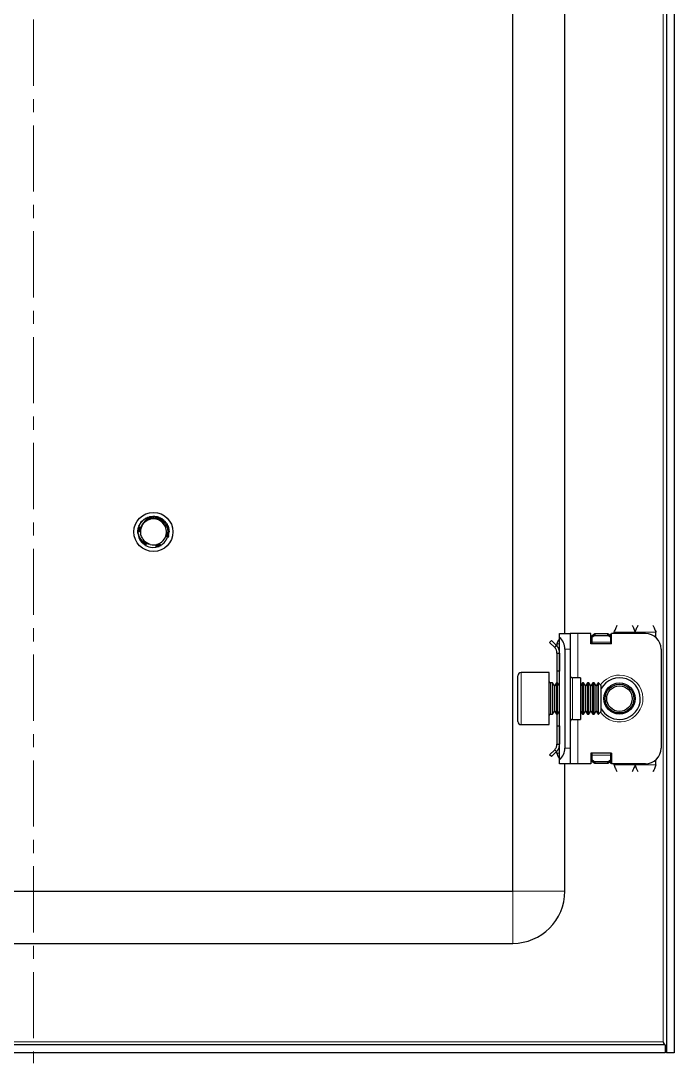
# Model space of a CAD drawing. Header units: millimetres. Extents: x 275 to 1191, y -693 to 1285.
# Drawn here: x 1065.4 to 1190.9, y -591 to -390.8 of the extents above; entities that cross this region are included whole.
import ezdxf

# ---------------------------------------------------------------- set-up
doc = ezdxf.new("R2010")
doc.units = ezdxf.units.MM
doc.linetypes.add('CENTERX2', pattern=[20.32, 12.7, -2.54, 2.54, -2.54])
doc.layers.add('FORMAT', color=7, linetype='Continuous')

msp = doc.modelspace()

# ---------------------------------------------------------------- linework, layer by layer
at = {"color": 7, "linetype": 'Continuous', "lineweight": 25}
for p, q in [((1189.38, 1172.03), (1189.38, -588.97)), ((1190.88, 1172.03), (1190.88, -588.97)), ((1159.88, -557.97), (1159.88, 1141.03)), ((1169.88, -508.47), (1169.88, -33.47)), ((1089.34, -486.39), (1089.61, -486.27)), ((1090.28, -486.03), (1090.24, -486.04)), ((1090.43, -486.01), (1090.61, -485.98)), ((1091.42, -486.02), (1091.38, -486.01)), ((1091.6, -486.05), (1091.56, -486.04)), ((1091.78, -486.1), (1091.74, -486.09)), ((1091.96, -486.17), (1091.91, -486.15)), ((1087.99, -488.17), (1087.98, -488.21)), ((1088.05, -487.99), (1088.03, -488.03)), ((1088.1, -487.85), (1088.2, -487.67)), ((1088.11, -487.85), (1088.21, -487.66)), ((1088.61, -487), (1088.78, -486.87)), ((1088.64, -487.04), (1088.76, -486.85)), ((1092.31, -486.33), (1092.27, -486.31)), ((1092.31, -486.33), (1092.31, -486.44)), ((1092.31, -486.33), (1092.45, -486.45)), ((1092.49, -486.44), (1092.45, -486.41)), ((1092.66, -486.55), (1092.62, -486.52)), ((1092.82, -486.68), (1092.78, -486.65)), ((1092.97, -486.82), (1092.94, -486.78)), ((1093.11, -486.96), (1093.08, -486.92)), ((1093.7, -487.93), (1093.69, -487.92)), ((1093.75, -488.1), (1093.74, -488.06)), ((1093.8, -488.28), (1093.79, -488.24)), ((1087.89, -488.77), (1087.88, -488.82)), ((1087.88, -488.97), (1087.88, -488.96)), ((1087.89, -488.77), (1087.95, -488.46)), ((1087.91, -488.56), (1087.9, -488.61)), ((1087.94, -488.36), (1087.93, -488.41)), ((1088.59, -489.83), (1088.42, -489.42)), ((1093.8, -489.67), (1093.72, -489.91)), ((1093.75, -489.86), (1093.76, -489.82)), ((1093.8, -489.67), (1093.81, -489.62)), ((1093.84, -488.47), (1093.83, -488.42)), ((1093.84, -489.47), (1093.85, -489.42)), ((1093.88, -488.86), (1093.85, -489.1)), ((1093.86, -488.66), (1093.86, -488.61)), ((1093.87, -489.27), (1093.87, -489.22)), ((1093.88, -488.86), (1093.88, -488.81)), ((1093.88, -489.06), (1093.88, -489.01)), ((1088.72, -491.05), (1088.6, -490.91)), ((1088.61, -490.93), (1088.62, -490.94)), ((1088.72, -491.05), (1088.75, -491.08)), ((1088.86, -491.19), (1088.9, -491.22)), ((1089.02, -491.32), (1089.06, -491.35)), ((1089.19, -491.44), (1089.23, -491.47)), ((1090.68, -491.96), (1091.43, -491.89)), ((1091.57, -491.89), (1091.62, -491.88)), ((1091.76, -491.84), (1091.81, -491.82)), ((1091.95, -491.77), (1092, -491.75)), ((1092.15, -491.69), (1092.19, -491.67)), ((1092.33, -491.52), (1092.37, -491.57)), ((1092.33, -491.59), (1092.37, -491.57)), ((1179.38, -508.47), (1179.38, -508.22)), ((1187.38, -509.23), (1187.38, -508.22)), ((1167.32, -509.83), (1166.97, -510.18)), ((1167.94, -511.16), (1166.97, -510.18)), ((1168.3, -510.8), (1167.32, -509.83)), ((1168.67, -509.76), (1168.88, -509.55)), ((1168.88, -508.47), (1170.88, -508.47)), ((1168.88, -509.23), (1168.88, -508.47)), ((1168.88, -532.7), (1168.88, -509.23)), ((1170.88, -508.47), (1170.88, -511.47)), ((1172.38, -508.47), (1170.88, -508.47)), ((1174.88, -508.47), (1172.38, -508.47)), ((1174.88, -510.47), (1174.88, -508.47)), ((1175.13, -508.85), (1175.63, -508.49)), ((1175.63, -508.85), (1175.13, -509.2)), ((1175.13, -509.2), (1175.13, -508.85)), ((1175.13, -510.11), (1175.13, -509.2)), ((1175.13, -510.47), (1175.13, -510.11)), ((1175.63, -508.49), (1175.63, -508.85)), ((1175.63, -508.49), (1178.13, -508.49)), ((1175.63, -508.85), (1178.13, -508.85)), ((1178.13, -508.85), (1178.13, -508.49)), ((1178.13, -508.49), (1178.63, -508.85)), ((1178.63, -509.2), (1178.13, -508.85)), ((1178.63, -508.85), (1178.63, -509.2)), ((1178.63, -509.2), (1178.63, -510.11)), ((1178.63, -510.11), (1178.63, -510.47)), ((1178.68, -508.59), (1178.68, -510.47)), ((1178.88, -508.59), (1178.68, -508.59)), ((1178.88, -510.47), (1178.88, -508.47)), ((1185.38, -508.47), (1178.88, -508.47)), ((1167.94, -511.16), (1168.3, -510.8)), ((1168.38, -510.47), (1168.38, -510.86)), ((1168.38, -512.22), (1168.88, -512.22)), ((1168.38, -512.22), (1168.38, -515.72)), ((1168.88, -512.22), (1168.88, -515.72)), ((1169.88, -511.47), (1169.88, -530.47)), ((1170.88, -511.47), (1170.88, -530.47)), ((1178.88, -510.47), (1174.88, -510.47)), ((1188.38, -511.47), (1188.38, -530.47)), ((1166.88, -515.97), (1161.48, -515.97)), ((1166.88, -518.27), (1166.88, -515.97)), ((1168.88, -515.72), (1168.38, -515.72)), ((1168.38, -515.72), (1168.38, -517.97)), ((1160.88, -518.6), (1160.88, -516.57)), ((1166.88, -525.97), (1166.88, -518.27)), ((1167.49, -517.97), (1167.13, -517.97)), ((1167.88, -518.52), (1167.49, -517.97)), ((1167.49, -523.49), (1167.49, -517.97)), ((1168.27, -517.97), (1167.88, -518.52)), ((1168.49, -517.97), (1168.27, -517.97)), ((1168.27, -523.49), (1168.27, -517.97)), ((1168.88, -518.52), (1168.49, -517.97)), ((1168.49, -523.49), (1168.49, -517.97)), ((1172.88, -516.97), (1171.38, -516.97)), ((1172.88, -516.97), (1172.88, -524.97)), ((1173.27, -517.97), (1172.88, -518.52)), ((1173.49, -517.97), (1173.27, -517.97)), ((1173.27, -523.49), (1173.27, -517.97)), ((1173.88, -518.52), (1173.49, -517.97)), ((1173.49, -523.49), (1173.49, -517.97)), ((1174.27, -517.97), (1173.88, -518.52)), ((1174.49, -517.97), (1174.27, -517.97)), ((1174.27, -523.49), (1174.27, -517.97)), ((1174.88, -518.52), (1174.49, -517.97)), ((1174.49, -523.49), (1174.49, -517.97)), ((1175.27, -517.97), (1174.88, -518.52)), ((1175.49, -517.97), (1175.27, -517.97)), ((1175.27, -523.49), (1175.27, -517.97)), ((1175.88, -518.52), (1175.49, -517.97)), ((1175.49, -523.49), (1175.49, -517.97)), ((1176.27, -517.97), (1175.88, -518.52)), ((1176.33, -517.97), (1176.27, -517.97)), ((1176.27, -523.49), (1176.27, -517.97)), ((1176.88, -518.52), (1176.33, -517.97)), ((1176.33, -519.35), (1176.33, -517.97)), ((1160.88, -525.37), (1160.88, -518.6)), ((1167.88, -523.03), (1167.88, -518.52)), ((1173.88, -523.03), (1173.88, -518.52)), ((1174.88, -523.03), (1174.88, -518.52)), ((1175.88, -523.03), (1175.88, -518.52)), ((1176.33, -523.97), (1176.33, -519.35)), ((1176.88, -519.65), (1176.88, -518.52)), ((1176.88, -523.41), (1176.88, -519.65)), ((1167.13, -523.97), (1167.49, -523.97)), ((1167.49, -523.97), (1167.88, -523.41)), ((1167.49, -523.97), (1167.49, -523.49)), ((1167.88, -523.41), (1167.88, -523.03)), ((1167.88, -523.41), (1168.27, -523.97)), ((1168.27, -523.97), (1168.27, -523.49)), ((1168.27, -523.97), (1168.49, -523.97)), ((1168.38, -523.97), (1168.38, -526.22)), ((1168.49, -523.97), (1168.88, -523.41)), ((1168.49, -523.97), (1168.49, -523.49)), ((1172.88, -523.41), (1173.27, -523.97)), ((1173.27, -523.97), (1173.27, -523.49)), ((1173.27, -523.97), (1173.49, -523.97)), ((1173.49, -523.97), (1173.88, -523.41)), ((1173.49, -523.97), (1173.49, -523.49)), ((1173.88, -523.41), (1173.88, -523.03)), ((1173.88, -523.41), (1174.27, -523.97)), ((1174.27, -523.97), (1174.27, -523.49)), ((1174.27, -523.97), (1174.49, -523.97)), ((1174.49, -523.97), (1174.88, -523.41)), ((1174.49, -523.97), (1174.49, -523.49)), ((1174.88, -523.41), (1174.88, -523.03)), ((1174.88, -523.41), (1175.27, -523.97)), ((1175.27, -523.97), (1175.27, -523.49)), ((1175.27, -523.97), (1175.49, -523.97)), ((1175.49, -523.97), (1175.88, -523.41)), ((1175.49, -523.97), (1175.49, -523.49)), ((1175.88, -523.41), (1175.88, -523.03)), ((1175.88, -523.41), (1176.27, -523.97)), ((1176.27, -523.97), (1176.27, -523.49)), ((1176.27, -523.97), (1176.33, -523.97)), ((1176.33, -523.97), (1176.88, -523.41)), ((1161.48, -525.97), (1166.88, -525.97)), ((1168.38, -526.22), (1168.88, -526.22)), ((1168.38, -526.22), (1168.38, -529.72)), ((1168.88, -526.22), (1168.88, -529.72)), ((1171.38, -524.97), (1172.88, -524.97)), ((1168.38, -529.72), (1168.88, -529.72)), ((1167.94, -530.78), (1166.97, -531.75)), ((1167.32, -532.11), (1166.97, -531.75)), ((1168.3, -531.13), (1167.32, -532.11)), ((1167.94, -530.78), (1168.3, -531.13)), ((1168.38, -531.47), (1168.38, -531.01)), ((1168.88, -532.38), (1168.67, -532.17)), ((1170.88, -530.47), (1170.88, -533.47)), ((1178.88, -531.47), (1174.88, -531.47)), ((1174.88, -531.47), (1174.88, -533.47)), ((1175.13, -531.82), (1175.13, -531.47)), ((1175.13, -532.74), (1175.13, -531.82)), ((1178.63, -531.47), (1178.63, -531.82)), ((1178.63, -531.82), (1178.63, -532.74)), ((1178.68, -531.47), (1178.68, -533.35)), ((1178.88, -531.47), (1178.88, -533.47)), ((1168.88, -533.47), (1168.88, -532.7)), ((1170.88, -533.47), (1168.88, -533.47)), ((1169.88, -557.97), (1169.88, -533.47)), ((1172.38, -533.47), (1170.88, -533.47)), ((1174.88, -533.47), (1172.38, -533.47)), ((1175.13, -532.74), (1175.63, -533.09)), ((1175.13, -533.09), (1175.13, -532.74)), ((1175.63, -533.44), (1175.13, -533.09)), ((1178.13, -533.09), (1175.63, -533.09)), ((1175.63, -533.09), (1175.63, -533.44)), ((1178.13, -533.44), (1175.63, -533.44)), ((1178.13, -533.09), (1178.63, -532.74)), ((1178.13, -533.44), (1178.13, -533.09)), ((1178.63, -533.09), (1178.13, -533.44)), ((1178.63, -532.74), (1178.63, -533.09)), ((1178.68, -533.35), (1178.88, -533.35)), ((1185.38, -533.47), (1178.88, -533.47)), ((1179.38, -533.72), (1179.38, -533.47)), ((1187.38, -533.72), (1187.38, -532.7)), ((975.88, -557.97), (1159.88, -557.97)), ((975.88, -567.97), (1159.88, -567.97)), ((1189.18, -587.47), (946.58, -587.47)), ((1188.78, -586.87), (1189.02, -587.47)), ((1189.18, -587.47), (1189.18, -588.97)), ((1189.18, -588.97), (946.58, -588.97)), ((1190.88, -588.97), (1189.38, -588.97))]:
    msp.add_line(p, q, dxfattribs=at)
at = {"color": 8, "linetype": 'Continuous', "lineweight": 18}
for p, q in [((1188.78, 1169.93), (1188.78, -586.87)), ((1179.38, -508.22), (1183.38, -508.22)), ((1187.38, -508.22), (1183.38, -508.22)), ((1168.88, -509.97), (1168.67, -509.76)), ((1172.38, -508.47), (1172.38, -516.97)), ((1178.63, -510.11), (1175.13, -510.11)), ((1168.88, -510.47), (1168.38, -510.47)), ((1170.88, -511.47), (1169.88, -511.47)), ((1161.48, -515.97), (1161.48, -518.27)), ((1161.48, -518.27), (1161.48, -525.97)), ((1167.13, -517.97), (1167.13, -523.97)), ((1171.38, -516.97), (1171.38, -524.97)), ((1172.38, -524.97), (1172.38, -533.47)), ((1168.88, -531.47), (1168.38, -531.47)), ((1168.88, -531.97), (1168.67, -532.17)), ((1169.88, -530.47), (1170.88, -530.47)), ((1175.13, -531.82), (1178.63, -531.82)), ((1183.38, -533.72), (1179.38, -533.72)), ((1187.38, -533.72), (1183.38, -533.72)), ((1159.88, -557.97), (1159.88, -567.97)), ((1159.88, -557.97), (1169.88, -557.97)), ((1188.78, -586.87), (946.98, -586.87))]:
    msp.add_line(p, q, dxfattribs=at)
at = {"color": 7, "linetype": 'Continuous', "lineweight": 25}
for centre, radius in [((1090.88, -488.97), 3.75), ((1180.38, -520.97), 3), ((1180.38, -520.97), 2.76), ((1180.38, -520.97), 2.45)]:
    msp.add_circle(centre, radius, dxfattribs=at)
for centre, radius, start, end in [((1090.88, -488.97), 2.5, 108.5944, 168.5944), ((1090.88, -488.97), 2.5, 48.5944, 108.5944), ((1090.88, -488.97), 2.5, 348.5944, 48.5944), ((1090.88, -488.97), 3, 180, 220.7437), ((1090.88, -488.97), 2.5, 168.5944, 190.5165), ((1090.88, -488.97), 2.5, 288.5944, 348.5944), ((1090.88, -488.97), 3, 239.9286, 266.2193), ((1090.88, -488.97), 2.5, 255.8881, 288.5944), ((1169.38, -510.47), 1, 135, 180), ((1166.88, -511.47), 3, 360, 48.1897), ((1185.38, -511.47), 3, 360, 90), ((1161.48, -516.57), 0.6, 90, 180), ((1167.13, -517.72), 0.25, 180, 270), ((1171.38, -516.47), 0.5, 180, 270), ((1180.38, -520.97), 4, 270, 151.045), ((1167.13, -524.22), 0.25, 90, 180), ((1180.38, -520.97), 4, 208.955, 270), ((1161.48, -525.37), 0.6, 180, 270), ((1171.38, -525.47), 0.5, 90, 180), ((1169.38, -531.47), 1, 180, 225), ((1166.88, -530.47), 3, 311.8103, 360), ((1185.38, -530.47), 3, 270, 360), ((1159.88, -557.97), 10, 270, 0)]:
    msp.add_arc(centre, radius, start, end, dxfattribs=at)
at = {"color": 8, "linetype": 'Continuous', "lineweight": 18}
for start, end in [(215.4622, 90), (90, 144.5378)]:
    msp.add_arc((1180.38, -520.97), 4.5, start, end, dxfattribs=at)
at = {"color": 7, "linetype": 'Continuous', "lineweight": 25}
for points, knots in [([(1089.52, -486.29), (1089.52, -486.3), (1089.5, -486.3), (1089.49, -486.31), (1089.48, -486.32)], [0, 0, 0, 0, 0.477867, 1, 1, 1, 1]), ([(1089.52, -486.29), (1089.55, -486.31), (1089.61, -486.35), (1089.68, -486.43), (1089.72, -486.51), (1089.75, -486.57), (1089.75, -486.61), (1089.76, -486.61)], [0, 0, 0, 0, 0.2607623, 0.4948046, 0.7237939, 0.9427899, 1, 1, 1, 1]), ([(1089.71, -486.2), (1089.7, -486.21), (1089.69, -486.21), (1089.67, -486.22), (1089.67, -486.22)], [0, 0, 0, 0, 0.4764859, 1, 1, 1, 1]), ([(1089.8, -486.62), (1089.8, -486.6), (1089.81, -486.55), (1089.79, -486.47), (1089.76, -486.38), (1089.72, -486.29), (1089.68, -486.25), (1089.67, -486.22)], [0, 0, 0, 0, 0.114393, 0.350182, 0.585971, 0.790611, 1, 1, 1, 1]), ([(1089.71, -486.2), (1089.73, -486.2), (1089.79, -486.17), (1089.86, -486.16), (1089.9, -486.15)], [0, 0, 0, 0, 0.301025, 1, 1, 1, 1]), ([(1089.71, -486.2), (1089.74, -486.23), (1089.79, -486.27), (1089.85, -486.35), (1089.89, -486.43), (1089.91, -486.52), (1089.91, -486.58), (1089.91, -486.62), (1089.9, -486.63)], [0, 0, 0, 0, 0.218347, 0.41099, 0.598711, 0.777744, 0.945667, 1, 1, 1, 1]), ([(1089.9, -486.13), (1089.9, -486.13), (1089.88, -486.14), (1089.87, -486.14), (1089.86, -486.15)], [0, 0, 0, 0, 0.4765794, 1, 1, 1, 1]), ([(1089.93, -486.63), (1089.93, -486.62), (1089.95, -486.59), (1089.96, -486.51), (1089.96, -486.41), (1089.94, -486.32), (1089.91, -486.23), (1089.87, -486.17), (1089.86, -486.15)], [0, 0, 0, 0, 0.019058, 0.219488, 0.419831, 0.620151, 0.807785, 1, 1, 1, 1]), ([(1089.9, -486.13), (1089.93, -486.16), (1089.97, -486.21), (1090.02, -486.29), (1090.04, -486.38), (1090.05, -486.46), (1090.05, -486.53), (1090.04, -486.57), (1090.03, -486.59)], [0, 0, 0, 0, 0.213002, 0.396975, 0.575181, 0.744364, 0.902779, 1, 1, 1, 1]), ([(1090.1, -486.07), (1090.09, -486.07), (1090.07, -486.08), (1090.06, -486.08), (1090.05, -486.08)], [0, 0, 0, 0, 0.4789775, 1, 1, 1, 1]), ([(1090.06, -486.58), (1090.07, -486.56), (1090.09, -486.51), (1090.11, -486.42), (1090.11, -486.33), (1090.1, -486.22), (1090.07, -486.14), (1090.05, -486.08)], [0, 0, 0, 0, 0.147065, 0.321231, 0.495346, 0.669443, 1, 1, 1, 1]), ([(1090.1, -486.07), (1090.12, -486.1), (1090.15, -486.16), (1090.18, -486.25), (1090.2, -486.33), (1090.19, -486.41), (1090.17, -486.48), (1090.15, -486.54), (1090.13, -486.57), (1090.12, -486.58)], [0, 0, 0, 0, 0.195461, 0.359649, 0.517607, 0.666788, 0.806268, 0.936243, 1, 1, 1, 1]), ([(1090.17, -486.53), (1090.17, -486.53), (1090.21, -486.48), (1090.24, -486.4), (1090.26, -486.29), (1090.27, -486.2), (1090.26, -486.11), (1090.25, -486.06), (1090.24, -486.04)], [0, 0, 0, 0, 0.001313, 0.309582, 0.493731, 0.677835, 0.837663, 1, 1, 1, 1]), ([(1090.28, -486.03), (1090.29, -486.05), (1090.32, -486.11), (1090.33, -486.19), (1090.33, -486.27), (1090.32, -486.35), (1090.29, -486.44), (1090.24, -486.5), (1090.21, -486.53)], [0, 0, 0, 0, 0.162579, 0.32416, 0.478216, 0.623372, 0.759205, 1, 1, 1, 1]), ([(1090.28, -486.03), (1090.31, -486.02), (1090.63, -485.96), (1091.27, -485.95), (1091.93, -486.13), (1092.26, -486.31), (1092.33, -486.34)], [0, 0, 0, 0, 0.044285, 0.46488, 0.894202, 1, 1, 1, 1]), ([(1092.33, -486.65), (1092.26, -486.61), (1091.94, -486.44), (1091.27, -486.25), (1090.65, -486.29), (1090.35, -486.36), (1090.35, -486.36)], [0, 0, 0, 0, 0.102158, 0.551599, 0.99962, 1, 1, 1, 1]), ([(1090.71, -486), (1090.78, -485.98), (1090.95, -485.95), (1091.12, -485.97), (1091.22, -485.99)], [0, 0, 0, 0, 0.399625, 1, 1, 1, 1]), ([(1091.37, -486.03), (1091.43, -486.03), (1091.58, -486.04), (1091.72, -486.08), (1091.81, -486.12)], [0, 0, 0, 0, 0.353316, 1, 1, 1, 1]), ([(1087.94, -488.36), (1087.95, -488.31), (1087.97, -488.23), (1088, -488.16), (1088.01, -488.13)], [0, 0, 0, 0, 0.657988, 1, 1, 1, 1]), ([(1088.41, -488.47), (1088.39, -488.45), (1088.36, -488.4), (1088.3, -488.35), (1088.23, -488.29), (1088.15, -488.25), (1088.07, -488.22), (1088.01, -488.22), (1087.98, -488.21)], [0, 0, 0, 0, 0.137266, 0.30795, 0.478578, 0.649185, 0.822833, 1, 1, 1, 1]), ([(1087.99, -488.17), (1088.02, -488.17), (1088.08, -488.16), (1088.17, -488.18), (1088.25, -488.21), (1088.31, -488.25), (1088.37, -488.31), (1088.41, -488.36), (1088.43, -488.4), (1088.44, -488.41)], [0, 0, 0, 0, 0.165667, 0.330522, 0.488809, 0.638525, 0.778629, 0.909213, 1, 1, 1, 1]), ([(1088.41, -488.33), (1088.4, -488.32), (1088.38, -488.27), (1088.33, -488.21), (1088.26, -488.14), (1088.18, -488.09), (1088.11, -488.05), (1088.06, -488.04), (1088.03, -488.03)], [0, 0, 0, 0, 0.076151, 0.276704, 0.47712, 0.677473, 0.837574, 1, 1, 1, 1]), ([(1088.05, -487.99), (1088.25, -487.56), (1088.57, -486.92), (1089.16, -486.52), (1089.36, -486.38)], [0, 0, 0, 0, 0.657042, 1, 1, 1, 1]), ([(1088.05, -487.99), (1088.07, -487.99), (1088.13, -488), (1088.21, -488.03), (1088.28, -488.07), (1088.34, -488.12), (1088.38, -488.18), (1088.42, -488.25), (1088.44, -488.3), (1088.44, -488.33), (1088.44, -488.34)], [0, 0, 0, 0, 0.1540267, 0.3070949, 0.4528616, 0.5901228, 0.718565, 0.8388555, 0.9524699, 1, 1, 1, 1]), ([(1088.12, -487.85), (1088.13, -487.8), (1088.16, -487.67), (1088.23, -487.56), (1088.27, -487.5)], [0, 0, 0, 0, 0.462482, 1, 1, 1, 1]), ([(1088.25, -487.58), (1088.28, -487.51), (1088.36, -487.3), (1088.52, -487.14), (1088.63, -487.03)], [0, 0, 0, 0, 0.333789, 1, 1, 1, 1]), ([(1088.33, -487.45), (1088.35, -487.4), (1088.45, -487.1), (1088.7, -486.89), (1088.9, -486.71)], [0, 0, 0, 0, 0.171865, 1, 1, 1, 1]), ([(1089.72, -486.61), (1089.66, -486.64), (1089.34, -486.83), (1088.84, -487.29), (1088.53, -487.88), (1088.45, -488.22), (1088.43, -488.28)], [0, 0, 0, 0, 0.104785, 0.513079, 0.918136, 1, 1, 1, 1]), ([(1088.43, -488.28), (1088.44, -488.31), (1088.45, -488.37), (1088.44, -488.44), (1088.43, -488.47)], [0, 0, 0, 0, 0.5444726, 1, 1, 1, 1]), ([(1088.61, -487), (1088.61, -487.01), (1088.59, -487.03), (1088.58, -487.04), (1088.57, -487.06)], [0, 0, 0, 0, 0.296796, 1, 1, 1, 1]), ([(1088.74, -486.87), (1088.73, -486.87), (1088.72, -486.88), (1088.71, -486.89), (1088.71, -486.9)], [0, 0, 0, 0, 0.4842322, 1, 1, 1, 1]), ([(1088.87, -486.74), (1088.87, -486.74), (1088.86, -486.75), (1088.85, -486.76), (1088.84, -486.77)], [0, 0, 0, 0, 0.485158, 1, 1, 1, 1]), ([(1089.02, -486.62), (1089.01, -486.62), (1089, -486.63), (1088.99, -486.64), (1088.98, -486.64)], [0, 0, 0, 0, 0.484546, 1, 1, 1, 1]), ([(1089.17, -486.5), (1089.17, -486.5), (1089.16, -486.51), (1089.14, -486.52), (1089.14, -486.53)], [0, 0, 0, 0, 0.482687, 1, 1, 1, 1]), ([(1089.17, -486.5), (1089.19, -486.49), (1089.24, -486.46), (1089.29, -486.43), (1089.34, -486.42)], [0, 0, 0, 0, 0.230751, 1, 1, 1, 1]), ([(1089.34, -486.39), (1089.34, -486.4), (1089.32, -486.4), (1089.31, -486.41), (1089.3, -486.42)], [0, 0, 0, 0, 0.480194, 1, 1, 1, 1]), ([(1089.34, -486.39), (1089.37, -486.41), (1089.43, -486.45), (1089.51, -486.51), (1089.54, -486.56), (1089.56, -486.59)], [0, 0, 0, 0, 0.362858, 0.693435, 1, 1, 1, 1]), ([(1089.7, -486.65), (1089.69, -486.65), (1089.65, -486.64), (1089.58, -486.61), (1089.51, -486.56), (1089.42, -486.49), (1089.38, -486.42), (1089.36, -486.38)], [0, 0, 0, 0, 0.084477, 0.253367, 0.470159, 0.686909, 1, 1, 1, 1]), ([(1089.64, -486.59), (1089.63, -486.58), (1089.62, -486.53), (1089.59, -486.45), (1089.54, -486.38), (1089.5, -486.34), (1089.48, -486.32)], [0, 0, 0, 0, 0.154183, 0.462567, 0.728091, 1, 1, 1, 1]), ([(1090.08, -486.6), (1090.07, -486.6), (1090.02, -486.62), (1089.94, -486.63), (1089.85, -486.63), (1089.78, -486.62), (1089.73, -486.61), (1089.72, -486.61)], [0, 0, 0, 0, 0.099011, 0.388276, 0.61301, 0.895384, 1, 1, 1, 1]), ([(1090.35, -486.36), (1090.34, -486.38), (1090.32, -486.43), (1090.26, -486.5), (1090.17, -486.57), (1090.11, -486.59), (1090.08, -486.6)], [0, 0, 0, 0, 0.153621, 0.528305, 0.811762, 1, 1, 1, 1]), ([(1090.21, -486.54), (1090.23, -486.52), (1090.28, -486.47), (1090.32, -486.41), (1090.34, -486.38), (1090.35, -486.36)], [0, 0, 0, 0, 0.41332, 0.833507, 1, 1, 1, 1]), ([(1092.25, -486.62), (1092.25, -486.62), (1092.25, -486.59), (1092.26, -486.52), (1092.28, -486.43), (1092.31, -486.37), (1092.33, -486.34)], [0, 0, 0, 0, 0.058255, 0.305509, 0.64716, 1, 1, 1, 1]), ([(1092.33, -486.65), (1092.35, -486.62), (1092.39, -486.58), (1092.43, -486.49), (1092.44, -486.44), (1092.45, -486.41)], [0, 0, 0, 0, 0.351509, 0.671861, 1, 1, 1, 1]), ([(1092.53, -487.09), (1092.53, -487.08), (1092.49, -487.05), (1092.44, -486.99), (1092.39, -486.9), (1092.36, -486.82), (1092.33, -486.73), (1092.33, -486.67), (1092.33, -486.65)], [0, 0, 0, 0, 0.066273, 0.267344, 0.423096, 0.618734, 0.814089, 1, 1, 1, 1]), ([(1092.49, -486.44), (1092.49, -486.47), (1092.48, -486.54), (1092.45, -486.64), (1092.41, -486.72), (1092.37, -486.77), (1092.35, -486.79), (1092.35, -486.79)], [0, 0, 0, 0, 0.275174, 0.5228455, 0.7652252, 0.9970202, 1, 1, 1, 1]), ([(1092.36, -486.84), (1092.38, -486.83), (1092.42, -486.81), (1092.48, -486.76), (1092.54, -486.69), (1092.59, -486.61), (1092.61, -486.55), (1092.62, -486.52)], [0, 0, 0, 0, 0.084965, 0.329338, 0.573716, 0.784411, 1, 1, 1, 1]), ([(1092.66, -486.55), (1092.65, -486.59), (1092.64, -486.66), (1092.6, -486.75), (1092.55, -486.82), (1092.49, -486.88), (1092.44, -486.92), (1092.41, -486.93), (1092.41, -486.93)], [0, 0, 0, 0, 0.222831, 0.420099, 0.612409, 0.79585, 0.967895, 1, 1, 1, 1]), ([(1092.42, -486.96), (1092.42, -486.96), (1092.46, -486.95), (1092.52, -486.92), (1092.61, -486.87), (1092.68, -486.81), (1092.74, -486.73), (1092.77, -486.68), (1092.78, -486.65)], [0, 0, 0, 0, 0.002693, 0.20821, 0.413641, 0.619057, 0.807274, 1, 1, 1, 1]), ([(1092.82, -486.68), (1092.81, -486.72), (1092.79, -486.78), (1092.74, -486.86), (1092.69, -486.93), (1092.62, -486.98), (1092.56, -487.01), (1092.53, -487.02), (1092.51, -487.02)], [0, 0, 0, 0, 0.219212, 0.409339, 0.593597, 0.768568, 0.932394, 1, 1, 1, 1]), ([(1092.52, -487.05), (1092.56, -487.04), (1092.62, -487.03), (1092.72, -486.99), (1092.8, -486.94), (1092.88, -486.87), (1092.92, -486.81), (1092.94, -486.78)], [0, 0, 0, 0, 0.190996, 0.383798, 0.576553, 0.78528, 1, 1, 1, 1]), ([(1092.98, -487.17), (1092.98, -487.17), (1092.95, -487.19), (1092.9, -487.2), (1092.81, -487.21), (1092.71, -487.2), (1092.6, -487.15), (1092.55, -487.11), (1092.53, -487.09)], [0, 0, 0, 0, 0.045866, 0.230744, 0.387461, 0.658246, 0.861978, 1, 1, 1, 1]), ([(1092.97, -486.82), (1092.96, -486.85), (1092.93, -486.91), (1092.87, -486.98), (1092.81, -487.04), (1092.73, -487.08), (1092.67, -487.1), (1092.62, -487.1), (1092.59, -487.1)], [0, 0, 0, 0, 0.211659, 0.390361, 0.562352, 0.724819, 0.876696, 1, 1, 1, 1]), ([(1092.61, -487.12), (1092.62, -487.12), (1092.69, -487.13), (1092.79, -487.11), (1092.9, -487.06), (1092.99, -487.01), (1093.05, -486.95), (1093.08, -486.92)], [0, 0, 0, 0, 0.046579, 0.362688, 0.551736, 0.740753, 1, 1, 1, 1]), ([(1092.62, -487.16), (1092.65, -487.17), (1092.71, -487.19), (1092.8, -487.2), (1092.9, -487.19), (1092.95, -487.18), (1092.98, -487.17)], [0, 0, 0, 0, 0.251795, 0.502165, 0.752314, 1, 1, 1, 1]), ([(1093.11, -486.96), (1093.09, -486.98), (1093.06, -487.03), (1092.99, -487.09), (1092.92, -487.13), (1092.85, -487.16), (1092.78, -487.17), (1092.71, -487.18), (1092.68, -487.17), (1092.66, -487.16)], [0, 0, 0, 0, 0.169226, 0.337427, 0.497935, 0.649179, 0.790582, 0.922688, 1, 1, 1, 1]), ([(1093.72, -489.01), (1093.71, -488.93), (1093.7, -488.54), (1093.52, -487.87), (1093.15, -487.39), (1092.98, -487.17)], [0, 0, 0, 0, 0.108003, 0.585763, 1, 1, 1, 1]), ([(1093.11, -486.96), (1093.23, -487.11), (1093.51, -487.46), (1093.8, -488.12), (1093.85, -488.63), (1093.88, -488.88)], [0, 0, 0, 0, 0.274163, 0.639603, 1, 1, 1, 1]), ([(1093.19, -487.08), (1093.23, -487.12), (1093.37, -487.26), (1093.46, -487.43), (1093.53, -487.56)], [0, 0, 0, 0, 0.288707, 1, 1, 1, 1]), ([(1093.57, -487.67), (1093.59, -487.7), (1093.68, -487.83), (1093.73, -488), (1093.76, -488.13)], [0, 0, 0, 0, 0.192577, 1, 1, 1, 1]), ([(1093.77, -488.22), (1093.79, -488.27), (1093.85, -488.42), (1093.86, -488.58), (1093.87, -488.69)], [0, 0, 0, 0, 0.28291, 1, 1, 1, 1]), ([(1088.37, -488.68), (1088.36, -488.69), (1088.35, -488.73), (1088.31, -488.78), (1088.25, -488.83), (1088.19, -488.88), (1088.11, -488.92), (1088.03, -488.95), (1087.95, -488.96), (1087.9, -488.96), (1087.88, -488.96)], [0, 0, 0, 0, 0.0602215, 0.1811302, 0.3019881, 0.4228095, 0.5894372, 0.7560296, 0.8771102, 1, 1, 1, 1]), ([(1087.88, -488.98), (1087.88, -488.93), (1087.88, -488.85), (1087.89, -488.77), (1087.9, -488.75)], [0, 0, 0, 0, 0.659859, 1, 1, 1, 1]), ([(1088.24, -488.84), (1088.21, -488.83), (1088.15, -488.81), (1088.06, -488.8), (1087.97, -488.8), (1087.91, -488.81), (1087.88, -488.82)], [0, 0, 0, 0, 0.237597, 0.516729, 0.755527, 1, 1, 1, 1]), ([(1087.88, -488.98), (1087.91, -488.96), (1087.97, -488.93), (1088.07, -488.9), (1088.13, -488.9), (1088.15, -488.89)], [0, 0, 0, 0, 0.371226, 0.708872, 1, 1, 1, 1]), ([(1088.81, -490.75), (1088.79, -490.73), (1088.54, -490.5), (1088.2, -490.04), (1087.95, -489.43), (1087.9, -489.08), (1087.88, -488.97)], [0, 0, 0, 0, 0.050685, 0.485619, 0.826643, 1, 1, 1, 1]), ([(1087.89, -488.77), (1087.92, -488.76), (1087.98, -488.73), (1088.08, -488.71), (1088.17, -488.71), (1088.25, -488.72), (1088.3, -488.74), (1088.32, -488.75)], [0, 0, 0, 0, 0.235039, 0.445532, 0.651268, 0.847853, 1, 1, 1, 1]), ([(1088.34, -488.73), (1088.32, -488.71), (1088.27, -488.67), (1088.18, -488.63), (1088.08, -488.61), (1087.99, -488.6), (1087.93, -488.61), (1087.9, -488.61)], [0, 0, 0, 0, 0.189173, 0.404697, 0.62022, 0.807935, 1, 1, 1, 1]), ([(1087.91, -488.56), (1087.94, -488.55), (1088.01, -488.53), (1088.1, -488.52), (1088.19, -488.53), (1088.28, -488.56), (1088.34, -488.59), (1088.37, -488.62), (1088.38, -488.62)], [0, 0, 0, 0, 0.214065, 0.402363, 0.585629, 0.760234, 0.923894, 1, 1, 1, 1]), ([(1088.4, -488.62), (1088.39, -488.61), (1088.36, -488.57), (1088.3, -488.52), (1088.21, -488.46), (1088.12, -488.43), (1088.03, -488.41), (1087.97, -488.41), (1087.93, -488.41)], [0, 0, 0, 0, 0.069872, 0.258455, 0.446951, 0.635422, 0.81547, 1, 1, 1, 1]), ([(1087.94, -488.36), (1087.98, -488.35), (1088.04, -488.34), (1088.14, -488.35), (1088.22, -488.37), (1088.3, -488.4), (1088.36, -488.45), (1088.39, -488.48), (1088.4, -488.5)], [0, 0, 0, 0, 0.208898, 0.388587, 0.562428, 0.727295, 0.881578, 1, 1, 1, 1]), ([(1088.37, -488.63), (1088.37, -488.74), (1088.35, -489.01), (1088.4, -489.27), (1088.42, -489.42)], [0, 0, 0, 0, 0.408521, 1, 1, 1, 1]), ([(1088.43, -488.47), (1088.43, -488.48), (1088.42, -488.53), (1088.4, -488.58), (1088.38, -488.62), (1088.37, -488.63)], [0, 0, 0, 0, 0.157682, 0.80304, 1, 1, 1, 1]), ([(1089.87, -491.2), (1089.8, -491.16), (1089.48, -491.01), (1088.97, -490.59), (1088.72, -490.09), (1088.59, -489.83)], [0, 0, 0, 0, 0.1306517, 0.5600073, 1, 1, 1, 1]), ([(1092.34, -491.52), (1092.42, -491.47), (1092.77, -491.24), (1093.26, -490.73), (1093.48, -490.18), (1093.58, -489.94)], [0, 0, 0, 0, 0.128781, 0.613629, 1, 1, 1, 1]), ([(1093.31, -489.53), (1093.32, -489.57), (1093.33, -489.63), (1093.37, -489.71), (1093.42, -489.79), (1093.48, -489.86), (1093.53, -489.9), (1093.57, -489.93), (1093.58, -489.94)], [0, 0, 0, 0, 0.182737, 0.363423, 0.543947, 0.724373, 0.904747, 1, 1, 1, 1]), ([(1093.58, -489.94), (1093.58, -489.93), (1093.55, -489.92), (1093.5, -489.9), (1093.43, -489.85), (1093.39, -489.79), (1093.35, -489.72), (1093.32, -489.62), (1093.32, -489.52), (1093.33, -489.47), (1093.33, -489.46)], [0, 0, 0, 0, 0.022761, 0.192243, 0.346896, 0.477535, 0.588677, 0.783334, 0.968624, 1, 1, 1, 1]), ([(1093.75, -489.86), (1093.72, -489.86), (1093.66, -489.86), (1093.57, -489.83), (1093.5, -489.8), (1093.44, -489.75), (1093.38, -489.69), (1093.35, -489.63), (1093.32, -489.59), (1093.32, -489.56), (1093.32, -489.56)], [0, 0, 0, 0, 0.1598118, 0.3187112, 0.4706482, 0.6140129, 0.7481309, 0.8733873, 0.9910826, 1, 1, 1, 1]), ([(1093.33, -489.46), (1093.34, -489.43), (1093.36, -489.35), (1093.41, -489.25), (1093.48, -489.17), (1093.55, -489.11), (1093.62, -489.05), (1093.67, -489.02), (1093.71, -489.01), (1093.72, -489.01)], [0, 0, 0, 0, 0.125166, 0.336769, 0.488675, 0.640371, 0.791962, 0.943503, 1, 1, 1, 1]), ([(1093.34, -489.51), (1093.35, -489.52), (1093.37, -489.57), (1093.43, -489.64), (1093.5, -489.71), (1093.58, -489.76), (1093.67, -489.8), (1093.73, -489.81), (1093.76, -489.82)], [0, 0, 0, 0, 0.1126873, 0.2669781, 0.4643321, 0.6616074, 0.8291568, 1, 1, 1, 1]), ([(1093.8, -489.67), (1093.76, -489.68), (1093.7, -489.68), (1093.6, -489.67), (1093.52, -489.64), (1093.45, -489.6), (1093.39, -489.55), (1093.36, -489.51), (1093.35, -489.49)], [0, 0, 0, 0, 0.207037, 0.38272, 0.55212, 0.712365, 0.86221, 1, 1, 1, 1]), ([(1093.84, -489.47), (1093.8, -489.48), (1093.74, -489.5), (1093.64, -489.5), (1093.55, -489.48), (1093.48, -489.45), (1093.41, -489.42), (1093.38, -489.38), (1093.36, -489.37)], [0, 0, 0, 0, 0.205811, 0.38496, 0.558827, 0.724121, 0.878934, 1, 1, 1, 1]), ([(1093.38, -489.42), (1093.4, -489.44), (1093.44, -489.49), (1093.52, -489.54), (1093.61, -489.59), (1093.71, -489.62), (1093.77, -489.62), (1093.81, -489.62)], [0, 0, 0, 0, 0.183111, 0.381533, 0.579913, 0.787111, 1, 1, 1, 1]), ([(1093.4, -489.28), (1093.43, -489.3), (1093.48, -489.35), (1093.57, -489.39), (1093.66, -489.42), (1093.75, -489.43), (1093.82, -489.43), (1093.85, -489.42)], [0, 0, 0, 0, 0.19243, 0.403622, 0.614801, 0.805152, 1, 1, 1, 1]), ([(1093.87, -489.27), (1093.83, -489.28), (1093.77, -489.31), (1093.67, -489.32), (1093.58, -489.31), (1093.5, -489.29), (1093.44, -489.27), (1093.42, -489.26), (1093.42, -489.25)], [0, 0, 0, 0, 0.227908, 0.430276, 0.627707, 0.816134, 0.99284, 1, 1, 1, 1]), ([(1093.49, -489.17), (1093.49, -489.17), (1093.53, -489.19), (1093.6, -489.22), (1093.69, -489.23), (1093.78, -489.24), (1093.84, -489.22), (1093.87, -489.22)], [0, 0, 0, 0, 0.050156, 0.304513, 0.55888, 0.776903, 1, 1, 1, 1]), ([(1093.88, -489.06), (1093.85, -489.08), (1093.79, -489.11), (1093.69, -489.13), (1093.6, -489.14), (1093.55, -489.13), (1093.53, -489.12)], [0, 0, 0, 0, 0.293779, 0.558982, 0.818494, 1, 1, 1, 1]), ([(1093.75, -489.8), (1093.75, -489.82), (1093.73, -489.93), (1093.68, -490.04), (1093.64, -490.12)], [0, 0, 0, 0, 0.2181682, 1, 1, 1, 1]), ([(1093.65, -489.04), (1093.67, -489.04), (1093.72, -489.04), (1093.8, -489.04), (1093.85, -489.02), (1093.88, -489.01)], [0, 0, 0, 0, 0.236131, 0.613435, 1, 1, 1, 1]), ([(1088.61, -490.93), (1088.62, -490.9), (1088.66, -490.85), (1088.72, -490.8), (1088.77, -490.76), (1088.81, -490.75), (1088.81, -490.75)], [0, 0, 0, 0, 0.315056, 0.630194, 0.945514, 1, 1, 1, 1]), ([(1089.17, -490.8), (1089.14, -490.79), (1089.08, -490.77), (1089, -490.78), (1088.92, -490.79), (1088.84, -490.81), (1088.73, -490.85), (1088.66, -490.91), (1088.62, -490.94)], [0, 0, 0, 0, 0.149407, 0.278563, 0.407661, 0.536722, 0.727045, 1, 1, 1, 1]), ([(1088.72, -491.05), (1088.73, -491.02), (1088.76, -490.97), (1088.82, -490.9), (1088.89, -490.85), (1088.96, -490.82), (1089.04, -490.8), (1089.11, -490.79), (1089.16, -490.8), (1089.19, -490.81)], [0, 0, 0, 0, 0.159446, 0.318034, 0.469983, 0.61348, 0.747649, 0.872856, 1, 1, 1, 1]), ([(1089.23, -490.85), (1089.23, -490.85), (1089.2, -490.84), (1089.13, -490.85), (1089.04, -490.87), (1088.96, -490.9), (1088.89, -490.95), (1088.81, -491.01), (1088.77, -491.06), (1088.75, -491.08)], [0, 0, 0, 0, 0.018281, 0.175639, 0.332896, 0.490097, 0.647274, 0.821632, 1, 1, 1, 1]), ([(1088.81, -490.75), (1088.83, -490.74), (1088.87, -490.73), (1088.96, -490.72), (1089.06, -490.74), (1089.15, -490.78), (1089.23, -490.83), (1089.31, -490.91), (1089.38, -491.03), (1089.4, -491.11), (1089.42, -491.15)], [0, 0, 0, 0, 0.0736464, 0.1695635, 0.351373, 0.4388934, 0.519676, 0.6829056, 0.8511995, 1, 1, 1, 1]), ([(1088.86, -491.19), (1088.87, -491.15), (1088.9, -491.09), (1088.95, -491.01), (1089.01, -490.95), (1089.08, -490.91), (1089.16, -490.88), (1089.21, -490.86), (1089.24, -490.86), (1089.25, -490.86)], [0, 0, 0, 0, 0.198035, 0.367663, 0.531495, 0.686664, 0.831818, 0.981917, 1, 1, 1, 1]), ([(1089.31, -490.93), (1089.3, -490.93), (1089.26, -490.93), (1089.18, -490.96), (1089.09, -491), (1089.02, -491.06), (1088.95, -491.13), (1088.92, -491.19), (1088.9, -491.22)], [0, 0, 0, 0, 0.0505002, 0.2411237, 0.4316534, 0.6221537, 0.8086921, 1, 1, 1, 1]), ([(1089.02, -491.32), (1089.03, -491.28), (1089.04, -491.22), (1089.09, -491.13), (1089.14, -491.06), (1089.2, -491), (1089.26, -490.96), (1089.31, -490.95), (1089.32, -490.95)], [0, 0, 0, 0, 0.209239, 0.392702, 0.571062, 0.740844, 0.899958, 1, 1, 1, 1]), ([(1089.37, -491.03), (1089.35, -491.04), (1089.29, -491.07), (1089.21, -491.12), (1089.15, -491.19), (1089.09, -491.27), (1089.07, -491.32), (1089.06, -491.35)], [0, 0, 0, 0, 0.172104, 0.391099, 0.610089, 0.802801, 1, 1, 1, 1]), ([(1089.19, -491.44), (1089.19, -491.41), (1089.2, -491.34), (1089.23, -491.25), (1089.28, -491.17), (1089.33, -491.11), (1089.37, -491.08), (1089.39, -491.07)], [0, 0, 0, 0, 0.240212, 0.454711, 0.664287, 0.864517, 1, 1, 1, 1]), ([(1089.42, -491.18), (1089.4, -491.2), (1089.35, -491.23), (1089.3, -491.31), (1089.25, -491.39), (1089.24, -491.44), (1089.23, -491.47)], [0, 0, 0, 0, 0.228254, 0.510351, 0.752319, 1, 1, 1, 1]), ([(1089.36, -491.55), (1089.36, -491.52), (1089.36, -491.45), (1089.39, -491.35), (1089.41, -491.29), (1089.43, -491.27), (1089.43, -491.27)], [0, 0, 0, 0, 0.357139, 0.680979, 0.998183, 1, 1, 1, 1]), ([(1089.42, -491.15), (1089.42, -491.17), (1089.43, -491.22), (1089.44, -491.29), (1089.44, -491.38), (1089.42, -491.47), (1089.39, -491.53), (1089.38, -491.56)], [0, 0, 0, 0, 0.113604, 0.31095, 0.508229, 0.75166, 1, 1, 1, 1]), ([(1090.27, -491.39), (1089.99, -491.34), (1089.69, -491.29), (1089.42, -491.16), (1089.42, -491.15)], [0, 0, 0, 0, 0.965671, 1, 1, 1, 1]), ([(1090.27, -491.39), (1090.18, -491.35), (1090.04, -491.3), (1089.91, -491.22), (1089.87, -491.2)], [0, 0, 0, 0, 0.681733, 1, 1, 1, 1]), ([(1091.43, -491.89), (1091.42, -491.87), (1091.4, -491.83), (1091.38, -491.75), (1091.38, -491.67), (1091.4, -491.59), (1091.44, -491.51), (1091.5, -491.43), (1091.59, -491.37), (1091.65, -491.35), (1091.68, -491.34)], [0, 0, 0, 0, 0.098631, 0.238541, 0.378532, 0.49895, 0.601027, 0.777401, 0.9101, 1, 1, 1, 1]), ([(1091.58, -491.39), (1091.57, -491.39), (1091.54, -491.42), (1091.51, -491.47), (1091.47, -491.55), (1091.43, -491.64), (1091.42, -491.74), (1091.42, -491.82), (1091.43, -491.87), (1091.43, -491.89)], [0, 0, 0, 0, 0.036757, 0.196192, 0.355485, 0.51469, 0.719746, 0.882005, 1, 1, 1, 1]), ([(1091.57, -491.89), (1091.56, -491.86), (1091.53, -491.81), (1091.5, -491.72), (1091.5, -491.64), (1091.5, -491.56), (1091.53, -491.47), (1091.57, -491.41), (1091.6, -491.37)], [0, 0, 0, 0, 0.16279, 0.324686, 0.479688, 0.626058, 0.76302, 1, 1, 1, 1]), ([(1091.66, -491.36), (1091.65, -491.38), (1091.62, -491.43), (1091.59, -491.51), (1091.57, -491.61), (1091.57, -491.74), (1091.6, -491.82), (1091.62, -491.88)], [0, 0, 0, 0, 0.1328601, 0.2910597, 0.4910066, 0.6908897, 1, 1, 1, 1]), ([(1091.76, -491.84), (1091.74, -491.81), (1091.7, -491.75), (1091.66, -491.67), (1091.64, -491.58), (1091.64, -491.5), (1091.65, -491.43), (1091.67, -491.37), (1091.68, -491.34), (1091.69, -491.34)], [0, 0, 0, 0, 0.198483, 0.367712, 0.531083, 0.685778, 0.830503, 0.965152, 1, 1, 1, 1]), ([(1091.68, -491.34), (1091.69, -491.33), (1091.74, -491.32), (1091.82, -491.31), (1091.91, -491.31), (1092, -491.32), (1092.09, -491.34), (1092.17, -491.38), (1092.25, -491.43), (1092.3, -491.47), (1092.33, -491.51), (1092.34, -491.52)], [0, 0, 0, 0, 0.0429601, 0.1733, 0.2742626, 0.4010814, 0.5277159, 0.6542588, 0.7807587, 0.9368521, 1, 1, 1, 1]), ([(1091.77, -491.32), (1091.77, -491.32), (1091.75, -491.36), (1091.73, -491.44), (1091.73, -491.54), (1091.74, -491.64), (1091.76, -491.73), (1091.79, -491.79), (1091.81, -491.82)], [0, 0, 0, 0, 0.043388, 0.23288, 0.422274, 0.611632, 0.803279, 1, 1, 1, 1]), ([(1091.95, -491.77), (1091.93, -491.74), (1091.88, -491.7), (1091.83, -491.61), (1091.8, -491.53), (1091.78, -491.45), (1091.78, -491.38), (1091.79, -491.33), (1091.79, -491.31)], [0, 0, 0, 0, 0.208724, 0.39105, 0.568219, 0.73683, 0.894853, 1, 1, 1, 1]), ([(1091.89, -491.31), (1091.89, -491.34), (1091.88, -491.4), (1091.89, -491.5), (1091.91, -491.59), (1091.95, -491.68), (1091.98, -491.73), (1092, -491.75)], [0, 0, 0, 0, 0.181695, 0.396783, 0.61186, 0.803681, 1, 1, 1, 1]), ([(1092.15, -491.69), (1092.12, -491.67), (1092.06, -491.62), (1092, -491.55), (1091.96, -491.47), (1091.93, -491.39), (1091.93, -491.33), (1091.93, -491.31)], [0, 0, 0, 0, 0.234253, 0.442787, 0.646465, 0.841043, 1, 1, 1, 1]), ([(1092.04, -491.33), (1092.04, -491.33), (1092.04, -491.37), (1092.05, -491.43), (1092.08, -491.52), (1092.13, -491.6), (1092.17, -491.64), (1092.19, -491.67)], [0, 0, 0, 0, 0.00279, 0.269575, 0.536371, 0.765499, 1, 1, 1, 1]), ([(1092.33, -491.59), (1092.3, -491.57), (1092.24, -491.54), (1092.17, -491.47), (1092.13, -491.4), (1092.11, -491.36), (1092.11, -491.35)], [0, 0, 0, 0, 0.3195142, 0.6084926, 0.891527, 1, 1, 1, 1]), ([(1179.38, -508.22), (1179.48, -507.97), (1179.67, -507.49), (1179.86, -507.09), (1179.95, -506.9)], [0, 0, 0, 0, 0.502065, 1, 1, 1, 1]), ([(1182.81, -506.91), (1182.89, -507.06), (1183.06, -507.41), (1183.25, -507.9), (1183.37, -508.18), (1183.38, -508.22)], [0, 0, 0, 0, 0.4154826, 0.9171518, 1, 1, 1, 1]), ([(1183.38, -508.22), (1183.48, -507.97), (1183.67, -507.49), (1183.86, -507.09), (1183.95, -506.9)], [0, 0, 0, 0, 0.502065, 1, 1, 1, 1]), ([(1186.81, -506.91), (1186.89, -507.06), (1187.06, -507.41), (1187.25, -507.9), (1187.37, -508.18), (1187.38, -508.22)], [0, 0, 0, 0, 0.415483, 0.917152, 1, 1, 1, 1]), ([(1168.38, -512.22), (1168.36, -512.03), (1168.33, -511.74), (1168.14, -511.38), (1168.01, -511.23), (1167.94, -511.16)], [0, 0, 0, 0, 0.485042, 0.738404, 1, 1, 1, 1]), ([(1168.88, -512.22), (1168.86, -511.98), (1168.8, -511.49), (1168.52, -511.03), (1168.32, -510.83), (1168.3, -510.8)], [0, 0, 0, 0, 0.461863, 0.923726, 1, 1, 1, 1]), ([(1167.94, -530.78), (1168.06, -530.63), (1168.24, -530.4), (1168.36, -530.02), (1168.37, -529.82), (1168.38, -529.72)], [0, 0, 0, 0, 0.485042, 0.738404, 1, 1, 1, 1]), ([(1168.3, -531.13), (1168.45, -530.94), (1168.75, -530.56), (1168.87, -530.04), (1168.88, -529.76), (1168.88, -529.72)], [0, 0, 0, 0, 0.4618628, 0.9237257, 1, 1, 1, 1]), ([(1179.95, -535.03), (1179.87, -534.87), (1179.7, -534.53), (1179.51, -534.04), (1179.4, -533.76), (1179.38, -533.72)], [0, 0, 0, 0, 0.415483, 0.917152, 1, 1, 1, 1]), ([(1183.38, -533.72), (1183.29, -533.96), (1183.09, -534.45), (1182.9, -534.84), (1182.81, -535.04)], [0, 0, 0, 0, 0.502065, 1, 1, 1, 1]), ([(1183.95, -535.03), (1183.87, -534.87), (1183.7, -534.53), (1183.51, -534.04), (1183.4, -533.76), (1183.38, -533.72)], [0, 0, 0, 0, 0.415483, 0.917152, 1, 1, 1, 1]), ([(1187.38, -533.72), (1187.29, -533.96), (1187.09, -534.45), (1186.9, -534.84), (1186.81, -535.04)], [0, 0, 0, 0, 0.502065, 1, 1, 1, 1]), ([(1189.18, -587.86), (1189.19, -587.88), (1189.34, -588.25), (1189.36, -588.62), (1189.38, -588.97)], [0, 0, 0, 0, 0.054097, 1, 1, 1, 1])]:
    msp.add_open_spline(points, degree=3, knots=knots, dxfattribs=at)
msp.add_open_spline([(1189.18, -587.47), (1189.15, -587.46), (1189.08, -587.44), (1188.98, -587.3), (1188.88, -587.1), (1188.81, -586.95), (1188.78, -586.87)], degree=3, dxfattribs=at)
at = {"layer": 'FORMAT', "linetype": 'CENTERX2', "lineweight": 18}
msp.add_line((1067.88, 1174.03), (1067.88, -590.97), dxfattribs=at)

doc.saveas('drawing.dxf')
